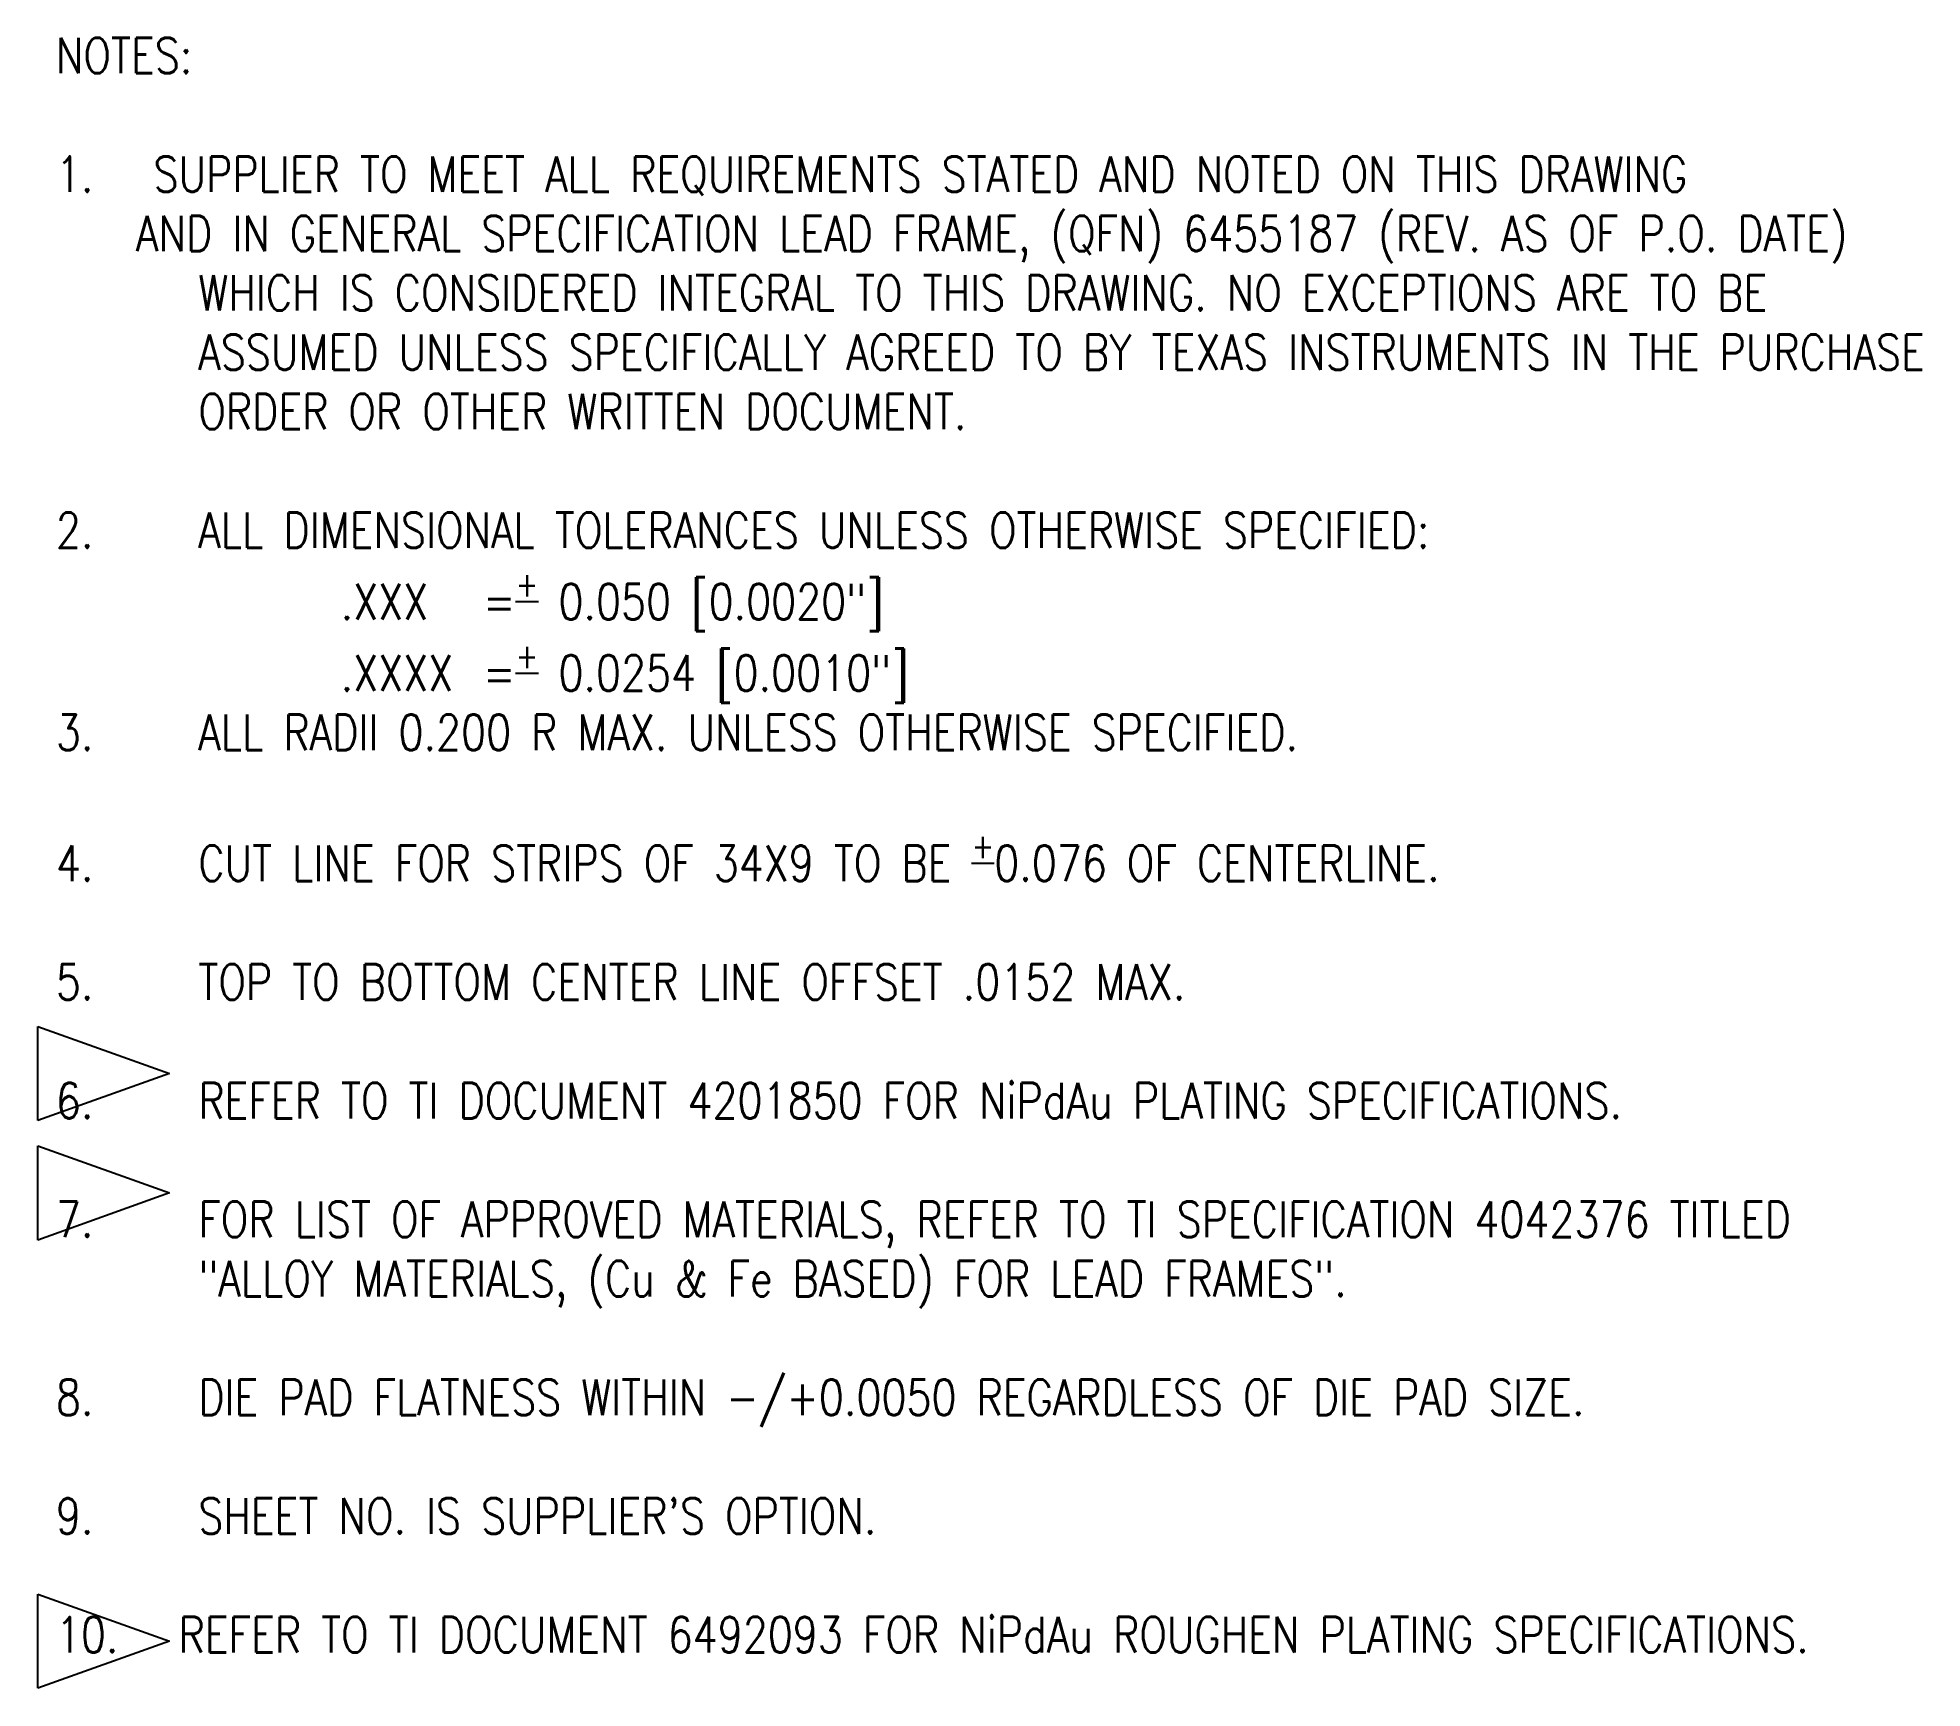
# Model space of a CAD drawing. Extents: x 96 to 255, y 23 to 162.
import ezdxf

# ---------------------------------------------------------------- set-up
doc = ezdxf.new("R2010")
doc.units = 0
doc.header["$LTSCALE"] = 12.7
doc.header["$MEASUREMENT"] = 0
doc.layers.add('SH-01_NOTES', color=3, linetype='CONTINUOUS')
doc.styles.get("Standard").update_dxf_attribs({"font": 'simplex.shx', "width": 0.82})

msp = doc.modelspace()

# ---------------------------------------------------------------- linework, layer by layer
at = {"layer": 'SH-01_NOTES', "ltscale": 0.05}
for p, q in [((95.74, 71.15), (95.74, 79.08)), ((95.74, 79.08), (106.86, 75.11)), ((106.86, 75.11), (95.74, 71.15)), ((95.74, 61.09), (95.74, 69.03)), ((95.74, 69.03), (106.86, 65.06)), ((106.86, 65.06), (95.74, 61.09)), ((95.74, 23.31), (95.74, 31.25)), ((95.74, 31.25), (106.86, 27.28)), ((106.86, 27.28), (95.74, 23.31))]:
    msp.add_line(p, q, dxfattribs=at)

# ---------------------------------------------------------------- texts
at = {"layer": 'SH-01_NOTES', "ltscale": 0.05, "insert": (97.28, 162.42), "char_height": 3, "width": 233.3409, "attachment_point": 1}
msp.add_mtext('\\A1;NOTES:\\P\\P1.   SUPPLIER TO MEET ALL REQUIREMENTS STATED AND NOTED ON THIS DRAWING \\P    AND IN GENERAL SPECIFICATION LEAD FRAME, (QFN) 6455187 (REV. AS OF P.O. DATE)\\P^IWHICH IS CONSIDERED INTEGRAL TO THIS DRAWING. NO EXCEPTIONS ARE TO BE\\P^IASSUMED UNLESS SPECIFICALLY AGREED TO BY TEXAS INSTRUMENTS IN THE PURCHASE\\P^IORDER OR OTHER WRITTEN DOCUMENT.\\P\\P2.^IALL DIMENSIONAL TOLERANCES UNLESS OTHERWISE SPECIFIED:\\P^I^I.XXX^I={\\H0.7x;\\S+/;\\H1.4286x; 0.050 [0.0020"]\\P^I^I.XXXX^I=\\H0.7x;\\S+/;\\H1.4286x; 0.0254 [0.0010"]\\P}3.^IALL RADII 0.200 R MAX. UNLESS OTHERWISE SPECIFIED.\\P\\P4.^ICUT LINE FOR STRIPS OF 34X9 TO BE {\\H0.7x;\\S+/;}0.076 OF CENTERLINE.\\P\\P5.^ITOP TO BOTTOM CENTER LINE OFFSET .0152 MAX.\\P\\P6. ^IREFER TO TI DOCUMENT 4201850 FOR NiPdAu PLATING SPECIFICATIONS.\\P\\P7.^IFOR LIST OF APPROVED MATERIALS, REFER TO TI SPECIFICATION 4042376 TITLED\\P^I"ALLOY MATERIALS, (Cu & Fe BASED) FOR LEAD FRAMES".\\P\\P8.^IDIE PAD FLATNESS WITHIN -/+0.0050 REGARDLESS OF DIE PAD SIZE.\\P\\P9.^ISHEET NO. IS SUPPLIER\'S OPTION.\\P\\P10.   REFER TO TI DOCUMENT 6492093 FOR NiPdAu ROUGHEN PLATING SPECIFICATIONS. ', dxfattribs=at)

doc.saveas('drawing.dxf')
